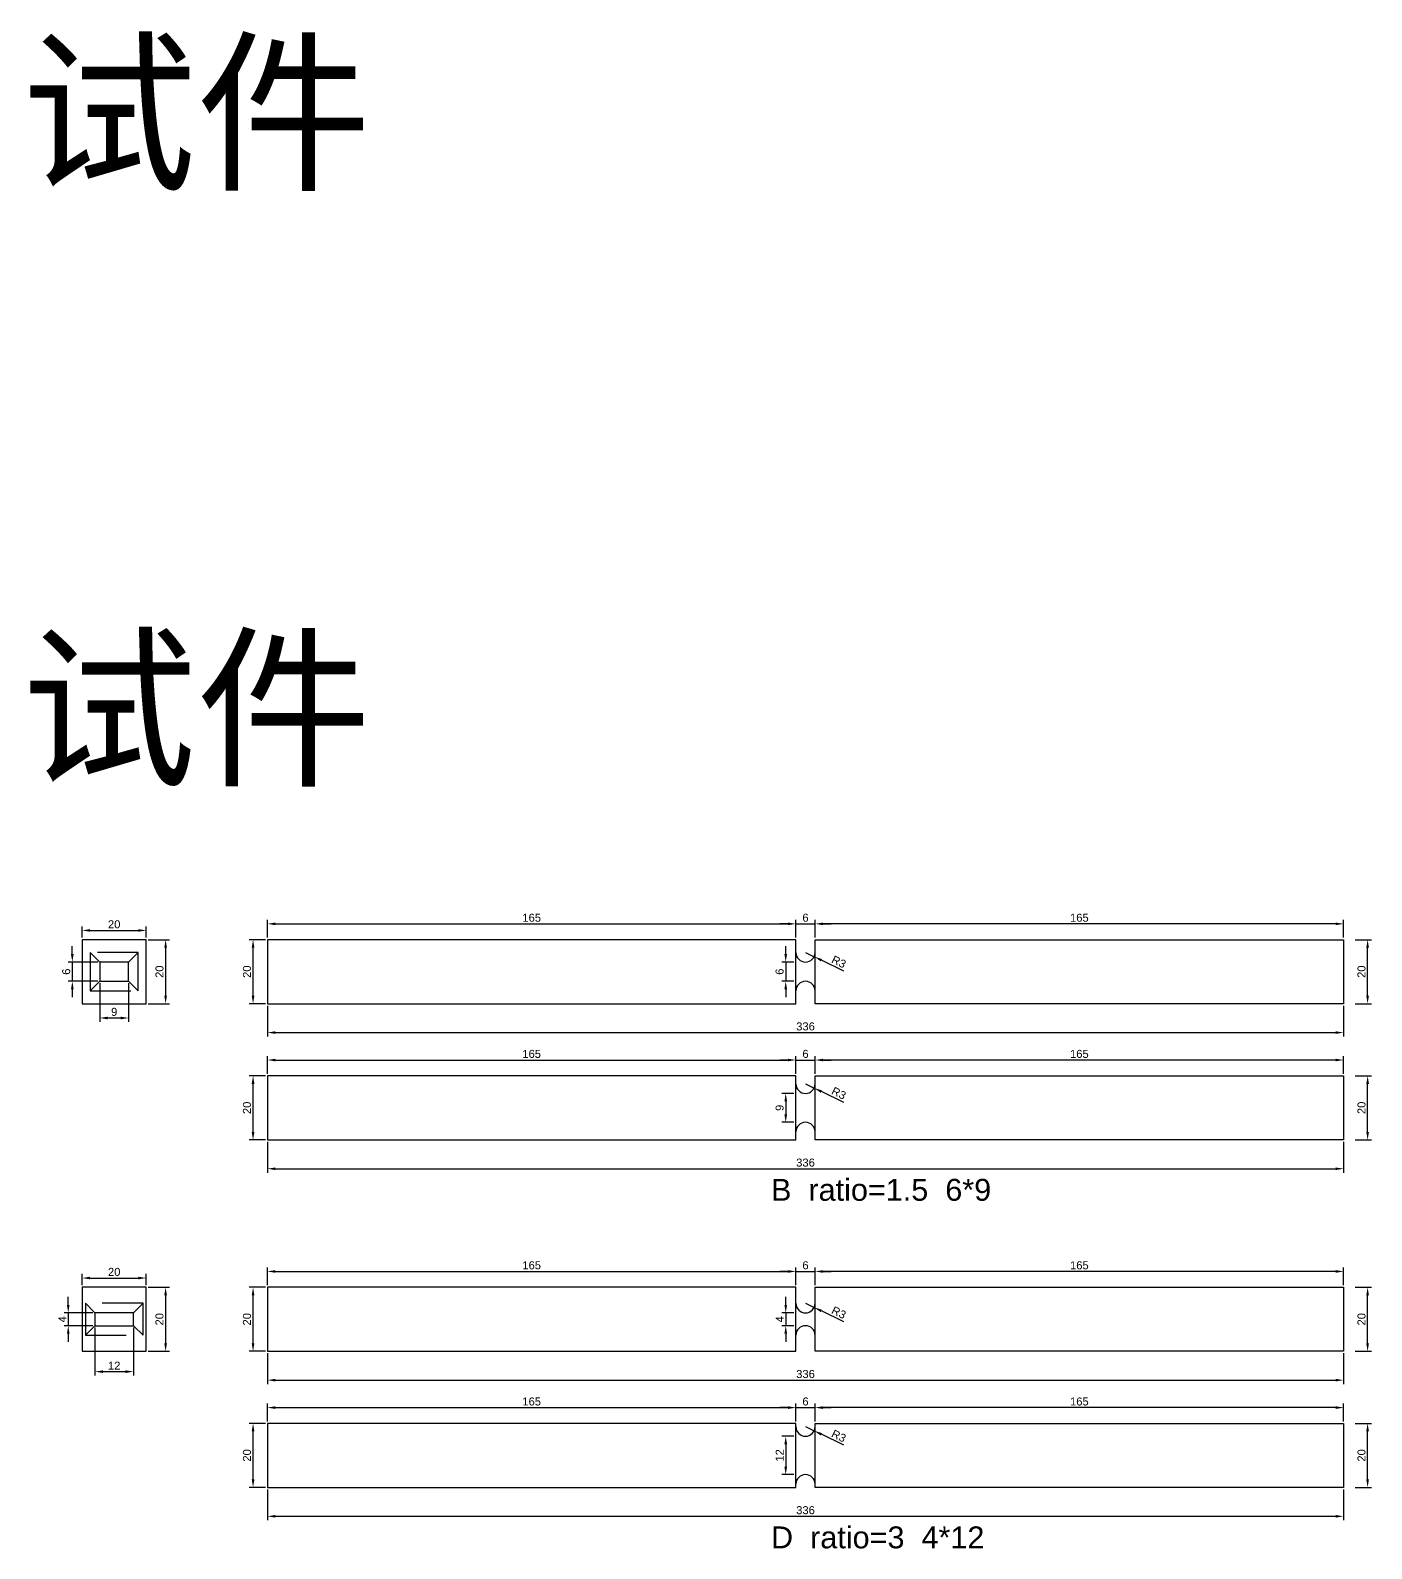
# Model space of a CAD drawing. Header units: millimetres. Extents: x 1213 to 10925, y 716 to 4379.
# Drawn here: x 8871.6 to 9290.4, y 1997.5 to 2471.7 of the extents above; entities that cross this region are included whole.
import ezdxf

# ---------------------------------------------------------------- set-up
doc = ezdxf.new("R2010")
doc.units = ezdxf.units.MM
doc.linetypes.add('DASHED', pattern=[19.05, 12.7, -6.35])
doc.layers.add('标号', color=4, linetype='Continuous')
doc.styles.get("Standard").update_dxf_attribs({"font": 'arial.ttf'})
doc.dimstyles.new('ISO-25', dxfattribs={"dimtxt": 2.5, "dimasz": 2.5, "dimexe": 1.25, "dimexo": 0.625, "dimtad": 1, "dimtxsty": 'Standard', "dimcen": 2.5, "dimadec": 0, "dimazin": 0, "dimtfac": 1, "dimtmove": 0, "dimatfit": 3, "dimfxl": 1, "dimarcsym": 0})

# ---------------------------------------------------------------- blocks, each defined once
blk = doc.blocks.new('*D184')
at = {"color": 0, "lineweight": -2, "transparency": 16777216}
for p, q in [((9107.44, 2183.21), (9107.44, 2185.71)), ((9109.99, 2180.71), (9106.19, 2180.71)), ((9107.44, 2180.71), (9107.44, 2174.71)), ((9109.99, 2174.71), (9106.19, 2174.71)), ((9107.44, 2172.21), (9107.44, 2169.71))]:
    blk.add_line(p, q, dxfattribs=at)
at = {"color": 0, "transparency": 16777216}
for points in [[(9107.03, 2183.21), (9107.86, 2183.21), (9107.44, 2180.71)], [(9107.03, 2172.21), (9107.86, 2172.21), (9107.44, 2174.71)]]:
    blk.add_solid(points, dxfattribs=at)
at = {"layer": 'Defpoints', "color": 0, "transparency": 16777216}
for p in [(9110.62, 2180.71), (9107.44, 2174.71), (9110.62, 2174.71)]:
    blk.add_point(p, dxfattribs=at)
at = {"color": 0, "transparency": 16777216, "insert": (9105.54, 2177.71), "char_height": 2.5, "attachment_point": 5, "rotation": 90}
blk.add_mtext('6', dxfattribs=at)
blk = doc.blocks.new('*D185')
at = {"color": 0, "lineweight": -2, "transparency": 16777216}
for p, q in [((9113.62, 2183.71), (9116.31, 2182.4)), ((9125.56, 2177.91), (9118.56, 2181.31))]:
    blk.add_line(p, q, dxfattribs=at)
at = {"color": 0, "transparency": 16777216}
blk.add_solid([(9118.75, 2181.68), (9118.38, 2180.93), (9116.31, 2182.4)], dxfattribs=at)
at = {"layer": 'Defpoints', "color": 0, "transparency": 16777216}
for p in [(9113.62, 2183.71), (9116.31, 2182.4)]:
    blk.add_point(p, dxfattribs=at)
at = {"color": 0, "transparency": 16777216, "insert": (9124.02, 2180.78), "char_height": 2.5, "attachment_point": 5, "rotation": 334.116}
blk.add_mtext('R3', dxfattribs=at)
blk = doc.blocks.new('*D186')
at = {"color": 0, "lineweight": -2, "transparency": 16777216}
for p, q in [((9108.12, 2192.64), (9105.62, 2192.64)), ((9110.62, 2188.34), (9110.62, 2193.89)), ((9110.62, 2192.64), (9116.62, 2192.64)), ((9116.62, 2188.34), (9116.62, 2193.89)), ((9119.12, 2192.64), (9121.62, 2192.64))]:
    blk.add_line(p, q, dxfattribs=at)
at = {"color": 0, "transparency": 16777216}
for points in [[(9108.12, 2193.06), (9108.12, 2192.23), (9110.62, 2192.64)], [(9119.12, 2193.06), (9119.12, 2192.23), (9116.62, 2192.64)]]:
    blk.add_solid(points, dxfattribs=at)
at = {"layer": 'Defpoints', "color": 0, "transparency": 16777216}
for p in [(9116.62, 2192.64), (9110.62, 2187.71), (9116.62, 2187.71)]:
    blk.add_point(p, dxfattribs=at)
at = {"color": 0, "transparency": 16777216, "insert": (9113.62, 2194.55), "char_height": 2.5, "attachment_point": 5}
blk.add_mtext('6', dxfattribs=at)
blk = doc.blocks.new('*D187')
at = {"color": 0, "lineweight": -2, "transparency": 16777216}
for p, q in [((9109.99, 2139.68), (9106.19, 2139.68)), ((9107.44, 2137.18), (9107.44, 2133.18)), ((9109.99, 2130.68), (9106.19, 2130.68))]:
    blk.add_line(p, q, dxfattribs=at)
at = {"color": 0, "transparency": 16777216}
for points in [[(9107.03, 2137.18), (9107.86, 2137.18), (9107.44, 2139.68)], [(9107.03, 2133.18), (9107.86, 2133.18), (9107.44, 2130.68)]]:
    blk.add_solid(points, dxfattribs=at)
at = {"layer": 'Defpoints', "color": 0, "transparency": 16777216}
for p in [(9110.62, 2139.68), (9107.44, 2130.68), (9110.62, 2130.68)]:
    blk.add_point(p, dxfattribs=at)
at = {"color": 0, "transparency": 16777216, "insert": (9105.54, 2135.18), "char_height": 2.5, "attachment_point": 5, "rotation": 90}
blk.add_mtext('9', dxfattribs=at)
blk = doc.blocks.new('*D188')
at = {"color": 0, "lineweight": -2, "transparency": 16777216}
for p, q in [((9113.62, 2142.68), (9116.31, 2141.37)), ((9125.56, 2136.89), (9118.56, 2140.28))]:
    blk.add_line(p, q, dxfattribs=at)
at = {"color": 0, "transparency": 16777216}
blk.add_solid([(9118.75, 2140.66), (9118.38, 2139.91), (9116.31, 2141.37)], dxfattribs=at)
at = {"layer": 'Defpoints', "color": 0, "transparency": 16777216}
for p in [(9113.62, 2142.68), (9116.31, 2141.37)]:
    blk.add_point(p, dxfattribs=at)
at = {"color": 0, "transparency": 16777216, "insert": (9124.02, 2139.75), "char_height": 2.5, "attachment_point": 5, "rotation": 334.116}
blk.add_mtext('R3', dxfattribs=at)
blk = doc.blocks.new('*D189')
at = {"color": 0, "lineweight": -2, "transparency": 16777216}
for p, q in [((9108.12, 2150.12), (9105.62, 2150.12)), ((9110.62, 2145.81), (9110.62, 2151.37)), ((9110.62, 2150.12), (9116.62, 2150.12)), ((9116.62, 2145.81), (9116.62, 2151.37)), ((9119.12, 2150.12), (9121.62, 2150.12))]:
    blk.add_line(p, q, dxfattribs=at)
at = {"color": 0, "transparency": 16777216}
for points in [[(9108.12, 2150.53), (9108.12, 2149.7), (9110.62, 2150.12)], [(9119.12, 2150.53), (9119.12, 2149.7), (9116.62, 2150.12)]]:
    blk.add_solid(points, dxfattribs=at)
at = {"layer": 'Defpoints', "color": 0, "transparency": 16777216}
for p in [(9116.62, 2150.12), (9110.62, 2145.18), (9116.62, 2145.18)]:
    blk.add_point(p, dxfattribs=at)
at = {"color": 0, "transparency": 16777216, "insert": (9113.62, 2152.02), "char_height": 2.5, "attachment_point": 5}
blk.add_mtext('6', dxfattribs=at)
blk = doc.blocks.new('*D196')
at = {"color": 0, "lineweight": -2, "transparency": 16777216}
for p, q in [((9107.44, 2073.65), (9107.44, 2076.15)), ((9109.99, 2071.15), (9106.19, 2071.15)), ((9107.44, 2071.15), (9107.44, 2067.15)), ((9109.99, 2067.15), (9106.19, 2067.15)), ((9107.44, 2064.65), (9107.44, 2062.15))]:
    blk.add_line(p, q, dxfattribs=at)
at = {"color": 0, "transparency": 16777216}
for points in [[(9107.03, 2073.65), (9107.86, 2073.65), (9107.44, 2071.15)], [(9107.03, 2064.65), (9107.86, 2064.65), (9107.44, 2067.15)]]:
    blk.add_solid(points, dxfattribs=at)
at = {"layer": 'Defpoints', "color": 0, "transparency": 16777216}
for p in [(9110.62, 2071.15), (9107.44, 2067.15), (9110.62, 2067.15)]:
    blk.add_point(p, dxfattribs=at)
at = {"color": 0, "transparency": 16777216, "insert": (9105.57, 2069.15), "char_height": 2.5, "attachment_point": 5, "rotation": 90}
blk.add_mtext('4', dxfattribs=at)
blk = doc.blocks.new('*D197')
at = {"color": 0, "lineweight": -2, "transparency": 16777216}
for p, q in [((9113.62, 2074.15), (9116.31, 2072.84)), ((9125.56, 2068.35), (9118.56, 2071.75))]:
    blk.add_line(p, q, dxfattribs=at)
at = {"color": 0, "transparency": 16777216}
blk.add_solid([(9118.75, 2072.13), (9118.38, 2071.38), (9116.31, 2072.84)], dxfattribs=at)
at = {"layer": 'Defpoints', "color": 0, "transparency": 16777216}
for p in [(9113.62, 2074.15), (9116.31, 2072.84)]:
    blk.add_point(p, dxfattribs=at)
at = {"color": 0, "transparency": 16777216, "insert": (9124.02, 2071.22), "char_height": 2.5, "attachment_point": 5, "rotation": 334.116}
blk.add_mtext('R3', dxfattribs=at)
blk = doc.blocks.new('*D198')
at = {"color": 0, "lineweight": -2, "transparency": 16777216}
for p, q in [((9108.12, 2084.09), (9105.62, 2084.09)), ((9110.62, 2079.78), (9110.62, 2085.34)), ((9110.62, 2084.09), (9116.62, 2084.09)), ((9116.62, 2079.78), (9116.62, 2085.34)), ((9119.12, 2084.09), (9121.62, 2084.09))]:
    blk.add_line(p, q, dxfattribs=at)
at = {"color": 0, "transparency": 16777216}
for points in [[(9108.12, 2084.5), (9108.12, 2083.67), (9110.62, 2084.09)], [(9119.12, 2084.5), (9119.12, 2083.67), (9116.62, 2084.09)]]:
    blk.add_solid(points, dxfattribs=at)
at = {"layer": 'Defpoints', "color": 0, "transparency": 16777216}
for p in [(9116.62, 2084.09), (9110.62, 2079.15), (9116.62, 2079.15)]:
    blk.add_point(p, dxfattribs=at)
at = {"color": 0, "transparency": 16777216, "insert": (9113.62, 2085.99), "char_height": 2.5, "attachment_point": 5}
blk.add_mtext('6', dxfattribs=at)
blk = doc.blocks.new('*D199')
at = {"color": 0, "lineweight": -2, "transparency": 16777216}
for p, q in [((9109.99, 2032.63), (9106.19, 2032.63)), ((9107.44, 2030.13), (9107.44, 2023.13)), ((9109.99, 2020.63), (9106.19, 2020.63))]:
    blk.add_line(p, q, dxfattribs=at)
at = {"color": 0, "transparency": 16777216}
for points in [[(9107.03, 2030.13), (9107.86, 2030.13), (9107.44, 2032.63)], [(9107.03, 2023.13), (9107.86, 2023.13), (9107.44, 2020.63)]]:
    blk.add_solid(points, dxfattribs=at)
at = {"layer": 'Defpoints', "color": 0, "transparency": 16777216}
for p in [(9110.62, 2032.63), (9107.44, 2020.63), (9110.62, 2020.63)]:
    blk.add_point(p, dxfattribs=at)
at = {"color": 0, "transparency": 16777216, "insert": (9105.56, 2026.63), "char_height": 2.5, "attachment_point": 5, "rotation": 90}
blk.add_mtext('12', dxfattribs=at)
blk = doc.blocks.new('*D200')
at = {"color": 0, "lineweight": -2, "transparency": 16777216}
for p, q in [((9113.62, 2035.63), (9116.31, 2034.32)), ((9125.56, 2029.83), (9118.56, 2033.22))]:
    blk.add_line(p, q, dxfattribs=at)
at = {"color": 0, "transparency": 16777216}
blk.add_solid([(9118.75, 2033.6), (9118.38, 2032.85), (9116.31, 2034.32)], dxfattribs=at)
at = {"layer": 'Defpoints', "color": 0, "transparency": 16777216}
for p in [(9113.62, 2035.63), (9116.31, 2034.32)]:
    blk.add_point(p, dxfattribs=at)
at = {"color": 0, "transparency": 16777216, "insert": (9124.02, 2032.69), "char_height": 2.5, "attachment_point": 5, "rotation": 334.116}
blk.add_mtext('R3', dxfattribs=at)
blk = doc.blocks.new('*D201')
at = {"color": 0, "lineweight": -2, "transparency": 16777216}
for p, q in [((9108.12, 2041.56), (9105.62, 2041.56)), ((9110.62, 2037.25), (9110.62, 2042.81)), ((9110.62, 2041.56), (9116.62, 2041.56)), ((9116.62, 2037.25), (9116.62, 2042.81)), ((9119.12, 2041.56), (9121.62, 2041.56))]:
    blk.add_line(p, q, dxfattribs=at)
at = {"color": 0, "transparency": 16777216}
for points in [[(9108.12, 2041.98), (9108.12, 2041.14), (9110.62, 2041.56)], [(9119.12, 2041.98), (9119.12, 2041.14), (9116.62, 2041.56)]]:
    blk.add_solid(points, dxfattribs=at)
at = {"layer": 'Defpoints', "color": 0, "transparency": 16777216}
for p in [(9116.62, 2041.56), (9110.62, 2036.63), (9116.62, 2036.63)]:
    blk.add_point(p, dxfattribs=at)
at = {"color": 0, "transparency": 16777216, "insert": (9113.62, 2043.46), "char_height": 2.5, "attachment_point": 5}
blk.add_mtext('6', dxfattribs=at)
blk = doc.blocks.new('*D240')
at = {"color": 0, "lineweight": -2, "transparency": 16777216}
for p, q in [((8884.7, 2183.21), (8884.7, 2185.71)), ((8892.64, 2180.71), (8883.45, 2180.71)), ((8884.7, 2180.71), (8884.7, 2174.71)), ((8892.64, 2174.71), (8883.45, 2174.71)), ((8884.7, 2172.21), (8884.7, 2169.71))]:
    blk.add_line(p, q, dxfattribs=at)
at = {"color": 0, "transparency": 16777216}
for points in [[(8884.28, 2183.21), (8885.12, 2183.21), (8884.7, 2180.71)], [(8884.28, 2172.21), (8885.12, 2172.21), (8884.7, 2174.71)]]:
    blk.add_solid(points, dxfattribs=at)
at = {"layer": 'Defpoints', "color": 0, "transparency": 16777216}
for p in [(8893.27, 2180.71), (8884.7, 2174.71), (8893.27, 2174.71)]:
    blk.add_point(p, dxfattribs=at)
at = {"color": 0, "transparency": 16777216, "insert": (8882.8, 2177.71), "char_height": 2.5, "attachment_point": 5, "rotation": 90}
blk.add_mtext('6', dxfattribs=at)
blk = doc.blocks.new('*D241')
at = {"color": 0, "lineweight": -2, "transparency": 16777216}
for p, q in [((8893.27, 2174.09), (8893.27, 2162)), ((8902.27, 2174.09), (8902.27, 2162)), ((8895.77, 2163.25), (8899.77, 2163.25))]:
    blk.add_line(p, q, dxfattribs=at)
at = {"color": 0, "transparency": 16777216}
for points in [[(8895.77, 2163.67), (8895.77, 2162.83), (8893.27, 2163.25)], [(8899.77, 2163.67), (8899.77, 2162.83), (8902.27, 2163.25)]]:
    blk.add_solid(points, dxfattribs=at)
at = {"layer": 'Defpoints', "color": 0, "transparency": 16777216}
for p in [(8893.27, 2174.71), (8902.27, 2174.71), (8902.27, 2163.25)]:
    blk.add_point(p, dxfattribs=at)
at = {"color": 0, "transparency": 16777216, "insert": (8897.77, 2165.15), "char_height": 2.5, "attachment_point": 5}
blk.add_mtext('9', dxfattribs=at)
blk = doc.blocks.new('*D242')
at = {"color": 0, "lineweight": -2, "transparency": 16777216}
for p, q in [((8883.43, 2073.65), (8883.43, 2076.15)), ((8891.14, 2071.15), (8882.18, 2071.15)), ((8883.43, 2071.15), (8883.43, 2067.15)), ((8891.14, 2067.15), (8882.18, 2067.15)), ((8883.43, 2064.65), (8883.43, 2062.15))]:
    blk.add_line(p, q, dxfattribs=at)
at = {"color": 0, "transparency": 16777216}
for points in [[(8883.01, 2073.65), (8883.84, 2073.65), (8883.43, 2071.15)], [(8883.01, 2064.65), (8883.84, 2064.65), (8883.43, 2067.15)]]:
    blk.add_solid(points, dxfattribs=at)
at = {"layer": 'Defpoints', "color": 0, "transparency": 16777216}
for p in [(8891.77, 2071.15), (8883.43, 2067.15), (8891.77, 2067.15)]:
    blk.add_point(p, dxfattribs=at)
at = {"color": 0, "transparency": 16777216, "insert": (8881.55, 2069.15), "char_height": 2.5, "attachment_point": 5, "rotation": 90}
blk.add_mtext('4', dxfattribs=at)
blk = doc.blocks.new('*D243')
at = {"color": 0, "lineweight": -2, "transparency": 16777216}
for p, q in [((8891.77, 2066.53), (8891.77, 2051.54)), ((8903.77, 2066.53), (8903.77, 2051.54)), ((8894.27, 2052.79), (8901.27, 2052.79))]:
    blk.add_line(p, q, dxfattribs=at)
at = {"color": 0, "transparency": 16777216}
for points in [[(8894.27, 2053.21), (8894.27, 2052.38), (8891.77, 2052.79)], [(8901.27, 2053.21), (8901.27, 2052.38), (8903.77, 2052.79)]]:
    blk.add_solid(points, dxfattribs=at)
at = {"layer": 'Defpoints', "color": 0, "transparency": 16777216}
for p in [(8891.77, 2067.15), (8903.77, 2067.15), (8903.77, 2052.79)]:
    blk.add_point(p, dxfattribs=at)
at = {"color": 0, "transparency": 16777216, "insert": (8897.77, 2054.67), "char_height": 2.5, "attachment_point": 5}
blk.add_mtext('12', dxfattribs=at)
blk = doc.blocks.new('*D210')
at = {"color": 0, "lineweight": -2, "transparency": 16777216}
for p, q in [((8887.77, 2188.34), (8887.77, 2191.84)), ((8907.77, 2188.34), (8907.77, 2191.84)), ((8890.27, 2190.59), (8905.27, 2190.59))]:
    blk.add_line(p, q, dxfattribs=at)
at = {"color": 0, "transparency": 16777216}
for points in [[(8890.27, 2191.01), (8890.27, 2190.18), (8887.77, 2190.59)], [(8905.27, 2191.01), (8905.27, 2190.18), (8907.77, 2190.59)]]:
    blk.add_solid(points, dxfattribs=at)
at = {"layer": 'Defpoints', "color": 0, "transparency": 16777216}
for p in [(8887.77, 2187.71), (8907.77, 2190.59), (8907.77, 2187.71)]:
    blk.add_point(p, dxfattribs=at)
at = {"color": 0, "transparency": 16777216, "insert": (8897.77, 2192.5), "char_height": 2.5, "attachment_point": 5}
blk.add_mtext('20', dxfattribs=at)
blk = doc.blocks.new('*D211')
at = {"color": 0, "lineweight": -2, "transparency": 16777216}
for p, q in [((8908.39, 2187.71), (8915.07, 2187.71)), ((8913.82, 2185.21), (8913.82, 2170.21)), ((8908.39, 2167.71), (8915.07, 2167.71))]:
    blk.add_line(p, q, dxfattribs=at)
at = {"color": 0, "transparency": 16777216}
for points in [[(8913.41, 2185.21), (8914.24, 2185.21), (8913.82, 2187.71)], [(8913.41, 2170.21), (8914.24, 2170.21), (8913.82, 2167.71)]]:
    blk.add_solid(points, dxfattribs=at)
at = {"layer": 'Defpoints', "color": 0, "transparency": 16777216}
for p in [(8907.77, 2187.71), (8907.77, 2167.71), (8913.82, 2167.71)]:
    blk.add_point(p, dxfattribs=at)
at = {"color": 0, "transparency": 16777216, "insert": (8911.92, 2177.71), "char_height": 2.5, "attachment_point": 5, "rotation": 90}
blk.add_mtext('20', dxfattribs=at)
blk = doc.blocks.new('*D212')
at = {"color": 0, "lineweight": -2, "transparency": 16777216}
for p, q in [((8887.77, 2079.78), (8887.77, 2083.29)), ((8890.27, 2082.04), (8905.27, 2082.04)), ((8907.77, 2079.78), (8907.77, 2083.29))]:
    blk.add_line(p, q, dxfattribs=at)
at = {"color": 0, "transparency": 16777216}
for points in [[(8890.27, 2082.45), (8890.27, 2081.62), (8887.77, 2082.04)], [(8905.27, 2082.45), (8905.27, 2081.62), (8907.77, 2082.04)]]:
    blk.add_solid(points, dxfattribs=at)
at = {"layer": 'Defpoints', "color": 0, "transparency": 16777216}
for p in [(8907.77, 2082.04), (8887.77, 2079.15), (8907.77, 2079.15)]:
    blk.add_point(p, dxfattribs=at)
at = {"color": 0, "transparency": 16777216, "insert": (8897.77, 2083.94), "char_height": 2.5, "attachment_point": 5}
blk.add_mtext('20', dxfattribs=at)
blk = doc.blocks.new('*D213')
at = {"color": 0, "lineweight": -2, "transparency": 16777216}
for p, q in [((8908.39, 2079.15), (8915.07, 2079.15)), ((8913.82, 2076.65), (8913.82, 2061.65)), ((8908.39, 2059.15), (8915.07, 2059.15))]:
    blk.add_line(p, q, dxfattribs=at)
at = {"color": 0, "transparency": 16777216}
for points in [[(8913.41, 2076.65), (8914.24, 2076.65), (8913.82, 2079.15)], [(8913.41, 2061.65), (8914.24, 2061.65), (8913.82, 2059.15)]]:
    blk.add_solid(points, dxfattribs=at)
at = {"layer": 'Defpoints', "color": 0, "transparency": 16777216}
for p in [(8907.77, 2079.15), (8907.77, 2059.15), (8913.82, 2059.15)]:
    blk.add_point(p, dxfattribs=at)
at = {"color": 0, "transparency": 16777216, "insert": (8911.92, 2069.15), "char_height": 2.5, "attachment_point": 5, "rotation": 90}
blk.add_mtext('20', dxfattribs=at)
blk = doc.blocks.new('*D226')
at = {"color": 0, "lineweight": -2, "transparency": 16777216}
for p, q in [((8944.99, 2187.71), (8939.88, 2187.71)), ((8941.13, 2170.21), (8941.13, 2185.21)), ((8944.99, 2167.71), (8939.88, 2167.71))]:
    blk.add_line(p, q, dxfattribs=at)
at = {"color": 0, "transparency": 16777216}
for points in [[(8940.71, 2185.21), (8941.55, 2185.21), (8941.13, 2187.71)], [(8940.71, 2170.21), (8941.55, 2170.21), (8941.13, 2167.71)]]:
    blk.add_solid(points, dxfattribs=at)
at = {"layer": 'Defpoints', "color": 0, "transparency": 16777216}
for p in [(8941.13, 2187.71), (8945.62, 2187.71), (8945.62, 2167.71)]:
    blk.add_point(p, dxfattribs=at)
at = {"color": 0, "transparency": 16777216, "insert": (8939.23, 2177.71), "char_height": 2.5, "attachment_point": 5, "rotation": 90}
blk.add_mtext('20', dxfattribs=at)
blk = doc.blocks.new('*D252')
at = {"color": 0, "lineweight": -2, "transparency": 16777216}
for p, q in [((8945.62, 2188.34), (8945.62, 2193.89)), ((8948.12, 2192.64), (9108.12, 2192.64)), ((9110.62, 2188.34), (9110.62, 2193.89))]:
    blk.add_line(p, q, dxfattribs=at)
at = {"color": 0, "transparency": 16777216}
for points in [[(8948.12, 2193.06), (8948.12, 2192.23), (8945.62, 2192.64)], [(9108.12, 2193.06), (9108.12, 2192.23), (9110.62, 2192.64)]]:
    blk.add_solid(points, dxfattribs=at)
at = {"layer": 'Defpoints', "color": 0, "transparency": 16777216}
for p in [(9110.62, 2192.64), (8945.62, 2187.71), (9110.62, 2187.71)]:
    blk.add_point(p, dxfattribs=at)
at = {"color": 0, "transparency": 16777216, "insert": (9028.12, 2194.55), "char_height": 2.5, "attachment_point": 5}
blk.add_mtext('165', dxfattribs=at)
blk = doc.blocks.new('*D227')
at = {"color": 0, "lineweight": -2, "transparency": 16777216}
for p, q in [((9285.26, 2187.71), (9290.37, 2187.71)), ((9289.12, 2170.21), (9289.12, 2185.21)), ((9285.26, 2167.71), (9290.37, 2167.71))]:
    blk.add_line(p, q, dxfattribs=at)
at = {"color": 0, "transparency": 16777216}
for points in [[(9288.71, 2185.21), (9289.54, 2185.21), (9289.12, 2187.71)], [(9288.71, 2170.21), (9289.54, 2170.21), (9289.12, 2167.71)]]:
    blk.add_solid(points, dxfattribs=at)
at = {"layer": 'Defpoints', "color": 0, "transparency": 16777216}
for p in [(9284.64, 2187.71), (9289.12, 2187.71), (9284.64, 2167.71)]:
    blk.add_point(p, dxfattribs=at)
at = {"color": 0, "transparency": 16777216, "insert": (9287.22, 2177.71), "char_height": 2.5, "attachment_point": 5, "rotation": 90}
blk.add_mtext('20', dxfattribs=at)
blk = doc.blocks.new('*D253')
at = {"color": 0, "lineweight": -2, "transparency": 16777216}
for p, q in [((9116.62, 2188.34), (9116.62, 2193.89)), ((9279.12, 2192.64), (9119.12, 2192.64)), ((9281.62, 2188.34), (9281.62, 2193.89))]:
    blk.add_line(p, q, dxfattribs=at)
at = {"color": 0, "transparency": 16777216}
for points in [[(9119.12, 2193.06), (9119.12, 2192.23), (9116.62, 2192.64)], [(9279.12, 2193.06), (9279.12, 2192.23), (9281.62, 2192.64)]]:
    blk.add_solid(points, dxfattribs=at)
at = {"layer": 'Defpoints', "color": 0, "transparency": 16777216}
for p in [(9116.62, 2192.64), (9116.62, 2187.71), (9281.62, 2187.71)]:
    blk.add_point(p, dxfattribs=at)
at = {"color": 0, "transparency": 16777216, "insert": (9199.12, 2194.55), "char_height": 2.5, "attachment_point": 5}
blk.add_mtext('165', dxfattribs=at)
blk = doc.blocks.new('*D228')
at = {"color": 0, "lineweight": -2, "transparency": 16777216}
for p, q in [((8945.62, 2167.09), (8945.62, 2157.44)), ((9281.62, 2167.09), (9281.62, 2157.44)), ((8948.12, 2158.69), (9279.12, 2158.69))]:
    blk.add_line(p, q, dxfattribs=at)
at = {"color": 0, "transparency": 16777216}
for points in [[(8948.12, 2159.11), (8948.12, 2158.28), (8945.62, 2158.69)], [(9279.12, 2159.11), (9279.12, 2158.28), (9281.62, 2158.69)]]:
    blk.add_solid(points, dxfattribs=at)
at = {"layer": 'Defpoints', "color": 0, "transparency": 16777216}
for p in [(8945.62, 2167.71), (9281.62, 2167.71), (9281.62, 2158.69)]:
    blk.add_point(p, dxfattribs=at)
at = {"color": 0, "transparency": 16777216, "insert": (9113.62, 2160.6), "char_height": 2.5, "attachment_point": 5}
blk.add_mtext('336', dxfattribs=at)
blk = doc.blocks.new('*D229')
at = {"color": 0, "lineweight": -2, "transparency": 16777216}
for p, q in [((8944.99, 2145.18), (8939.88, 2145.18)), ((8941.13, 2127.68), (8941.13, 2142.68)), ((8944.99, 2125.18), (8939.88, 2125.18))]:
    blk.add_line(p, q, dxfattribs=at)
at = {"color": 0, "transparency": 16777216}
for points in [[(8940.71, 2142.68), (8941.55, 2142.68), (8941.13, 2145.18)], [(8940.71, 2127.68), (8941.55, 2127.68), (8941.13, 2125.18)]]:
    blk.add_solid(points, dxfattribs=at)
at = {"layer": 'Defpoints', "color": 0, "transparency": 16777216}
for p in [(8941.13, 2145.18), (8945.62, 2145.18), (8945.62, 2125.18)]:
    blk.add_point(p, dxfattribs=at)
at = {"color": 0, "transparency": 16777216, "insert": (8939.23, 2135.18), "char_height": 2.5, "attachment_point": 5, "rotation": 90}
blk.add_mtext('20', dxfattribs=at)
blk = doc.blocks.new('*D230')
at = {"color": 0, "lineweight": -2, "transparency": 16777216}
for p, q in [((9285.26, 2145.18), (9290.37, 2145.18)), ((9289.12, 2127.68), (9289.12, 2142.68)), ((9285.26, 2125.18), (9290.37, 2125.18))]:
    blk.add_line(p, q, dxfattribs=at)
at = {"color": 0, "transparency": 16777216}
for points in [[(9288.71, 2142.68), (9289.54, 2142.68), (9289.12, 2145.18)], [(9288.71, 2127.68), (9289.54, 2127.68), (9289.12, 2125.18)]]:
    blk.add_solid(points, dxfattribs=at)
at = {"layer": 'Defpoints', "color": 0, "transparency": 16777216}
for p in [(9284.64, 2145.18), (9289.12, 2145.18), (9284.64, 2125.18)]:
    blk.add_point(p, dxfattribs=at)
at = {"color": 0, "transparency": 16777216, "insert": (9287.22, 2135.18), "char_height": 2.5, "attachment_point": 5, "rotation": 90}
blk.add_mtext('20', dxfattribs=at)
blk = doc.blocks.new('*D231')
at = {"color": 0, "lineweight": -2, "transparency": 16777216}
for p, q in [((8945.62, 2145.81), (8945.62, 2151.37)), ((8948.12, 2150.12), (9108.12, 2150.12)), ((9110.62, 2145.81), (9110.62, 2151.37))]:
    blk.add_line(p, q, dxfattribs=at)
at = {"color": 0, "transparency": 16777216}
for points in [[(8948.12, 2150.53), (8948.12, 2149.7), (8945.62, 2150.12)], [(9108.12, 2150.53), (9108.12, 2149.7), (9110.62, 2150.12)]]:
    blk.add_solid(points, dxfattribs=at)
at = {"layer": 'Defpoints', "color": 0, "transparency": 16777216}
for p in [(9110.62, 2150.12), (8945.62, 2145.18), (9110.62, 2145.18)]:
    blk.add_point(p, dxfattribs=at)
at = {"color": 0, "transparency": 16777216, "insert": (9028.12, 2152.02), "char_height": 2.5, "attachment_point": 5}
blk.add_mtext('165', dxfattribs=at)
blk = doc.blocks.new('*D232')
at = {"color": 0, "lineweight": -2, "transparency": 16777216}
for p, q in [((9116.62, 2145.81), (9116.62, 2151.37)), ((9279.12, 2150.12), (9119.12, 2150.12)), ((9281.62, 2145.81), (9281.62, 2151.37))]:
    blk.add_line(p, q, dxfattribs=at)
at = {"color": 0, "transparency": 16777216}
for points in [[(9119.12, 2150.53), (9119.12, 2149.7), (9116.62, 2150.12)], [(9279.12, 2150.53), (9279.12, 2149.7), (9281.62, 2150.12)]]:
    blk.add_solid(points, dxfattribs=at)
at = {"layer": 'Defpoints', "color": 0, "transparency": 16777216}
for p in [(9116.62, 2150.12), (9116.62, 2145.18), (9281.62, 2145.18)]:
    blk.add_point(p, dxfattribs=at)
at = {"color": 0, "transparency": 16777216, "insert": (9199.12, 2152.02), "char_height": 2.5, "attachment_point": 5}
blk.add_mtext('165', dxfattribs=at)
blk = doc.blocks.new('*D233')
at = {"color": 0, "lineweight": -2, "transparency": 16777216}
for p, q in [((8945.62, 2124.56), (8945.62, 2114.92)), ((9281.62, 2124.56), (9281.62, 2114.92)), ((8948.12, 2116.17), (9279.12, 2116.17))]:
    blk.add_line(p, q, dxfattribs=at)
at = {"color": 0, "transparency": 16777216}
for points in [[(8948.12, 2116.58), (8948.12, 2115.75), (8945.62, 2116.17)], [(9279.12, 2116.58), (9279.12, 2115.75), (9281.62, 2116.17)]]:
    blk.add_solid(points, dxfattribs=at)
at = {"layer": 'Defpoints', "color": 0, "transparency": 16777216}
for p in [(8945.62, 2125.18), (9281.62, 2125.18), (9281.62, 2116.17)]:
    blk.add_point(p, dxfattribs=at)
at = {"color": 0, "transparency": 16777216, "insert": (9113.62, 2118.07), "char_height": 2.5, "attachment_point": 5}
blk.add_mtext('336', dxfattribs=at)
blk = doc.blocks.new('*D234')
at = {"color": 0, "lineweight": -2, "transparency": 16777216}
for p, q in [((8944.99, 2079.15), (8939.88, 2079.15)), ((8941.13, 2061.65), (8941.13, 2076.65)), ((8944.99, 2059.15), (8939.88, 2059.15))]:
    blk.add_line(p, q, dxfattribs=at)
at = {"color": 0, "transparency": 16777216}
for points in [[(8940.71, 2076.65), (8941.55, 2076.65), (8941.13, 2079.15)], [(8940.71, 2061.65), (8941.55, 2061.65), (8941.13, 2059.15)]]:
    blk.add_solid(points, dxfattribs=at)
at = {"layer": 'Defpoints', "color": 0, "transparency": 16777216}
for p in [(8941.13, 2079.15), (8945.62, 2079.15), (8945.62, 2059.15)]:
    blk.add_point(p, dxfattribs=at)
at = {"color": 0, "transparency": 16777216, "insert": (8939.23, 2069.15), "char_height": 2.5, "attachment_point": 5, "rotation": 90}
blk.add_mtext('20', dxfattribs=at)
blk = doc.blocks.new('*D254')
at = {"color": 0, "lineweight": -2, "transparency": 16777216}
for p, q in [((8945.62, 2079.78), (8945.62, 2085.34)), ((8948.12, 2084.09), (9108.12, 2084.09)), ((9110.62, 2079.78), (9110.62, 2085.34))]:
    blk.add_line(p, q, dxfattribs=at)
at = {"color": 0, "transparency": 16777216}
for points in [[(8948.12, 2084.5), (8948.12, 2083.67), (8945.62, 2084.09)], [(9108.12, 2084.5), (9108.12, 2083.67), (9110.62, 2084.09)]]:
    blk.add_solid(points, dxfattribs=at)
at = {"layer": 'Defpoints', "color": 0, "transparency": 16777216}
for p in [(9110.62, 2084.09), (8945.62, 2079.15), (9110.62, 2079.15)]:
    blk.add_point(p, dxfattribs=at)
at = {"color": 0, "transparency": 16777216, "insert": (9028.12, 2085.99), "char_height": 2.5, "attachment_point": 5}
blk.add_mtext('165', dxfattribs=at)
blk = doc.blocks.new('*D235')
at = {"color": 0, "lineweight": -2, "transparency": 16777216}
for p, q in [((9285.26, 2079.15), (9290.37, 2079.15)), ((9289.12, 2061.65), (9289.12, 2076.65)), ((9285.26, 2059.15), (9290.37, 2059.15))]:
    blk.add_line(p, q, dxfattribs=at)
at = {"color": 0, "transparency": 16777216}
for points in [[(9288.71, 2076.65), (9289.54, 2076.65), (9289.12, 2079.15)], [(9288.71, 2061.65), (9289.54, 2061.65), (9289.12, 2059.15)]]:
    blk.add_solid(points, dxfattribs=at)
at = {"layer": 'Defpoints', "color": 0, "transparency": 16777216}
for p in [(9284.64, 2079.15), (9289.12, 2079.15), (9284.64, 2059.15)]:
    blk.add_point(p, dxfattribs=at)
at = {"color": 0, "transparency": 16777216, "insert": (9287.22, 2069.15), "char_height": 2.5, "attachment_point": 5, "rotation": 90}
blk.add_mtext('20', dxfattribs=at)
blk = doc.blocks.new('*D255')
at = {"color": 0, "lineweight": -2, "transparency": 16777216}
for p, q in [((9116.62, 2079.78), (9116.62, 2085.34)), ((9279.12, 2084.09), (9119.12, 2084.09)), ((9281.62, 2079.78), (9281.62, 2085.34))]:
    blk.add_line(p, q, dxfattribs=at)
at = {"color": 0, "transparency": 16777216}
for points in [[(9119.12, 2084.5), (9119.12, 2083.67), (9116.62, 2084.09)], [(9279.12, 2084.5), (9279.12, 2083.67), (9281.62, 2084.09)]]:
    blk.add_solid(points, dxfattribs=at)
at = {"layer": 'Defpoints', "color": 0, "transparency": 16777216}
for p in [(9116.62, 2084.09), (9116.62, 2079.15), (9281.62, 2079.15)]:
    blk.add_point(p, dxfattribs=at)
at = {"color": 0, "transparency": 16777216, "insert": (9199.12, 2085.99), "char_height": 2.5, "attachment_point": 5}
blk.add_mtext('165', dxfattribs=at)
blk = doc.blocks.new('*D236')
at = {"color": 0, "lineweight": -2, "transparency": 16777216}
for p, q in [((8945.62, 2058.53), (8945.62, 2048.89)), ((9281.62, 2058.53), (9281.62, 2048.89)), ((8948.12, 2050.14), (9279.12, 2050.14))]:
    blk.add_line(p, q, dxfattribs=at)
at = {"color": 0, "transparency": 16777216}
for points in [[(8948.12, 2050.55), (8948.12, 2049.72), (8945.62, 2050.14)], [(9279.12, 2050.55), (9279.12, 2049.72), (9281.62, 2050.14)]]:
    blk.add_solid(points, dxfattribs=at)
at = {"layer": 'Defpoints', "color": 0, "transparency": 16777216}
for p in [(8945.62, 2059.15), (9281.62, 2059.15), (9281.62, 2050.14)]:
    blk.add_point(p, dxfattribs=at)
at = {"color": 0, "transparency": 16777216, "insert": (9113.62, 2052.04), "char_height": 2.5, "attachment_point": 5}
blk.add_mtext('336', dxfattribs=at)
blk = doc.blocks.new('*D237')
at = {"color": 0, "lineweight": -2, "transparency": 16777216}
for p, q in [((8944.99, 2036.63), (8939.88, 2036.63)), ((8941.13, 2019.13), (8941.13, 2034.13)), ((8944.99, 2016.63), (8939.88, 2016.63))]:
    blk.add_line(p, q, dxfattribs=at)
at = {"color": 0, "transparency": 16777216}
for points in [[(8940.71, 2034.13), (8941.55, 2034.13), (8941.13, 2036.63)], [(8940.71, 2019.13), (8941.55, 2019.13), (8941.13, 2016.63)]]:
    blk.add_solid(points, dxfattribs=at)
at = {"layer": 'Defpoints', "color": 0, "transparency": 16777216}
for p in [(8941.13, 2036.63), (8945.62, 2036.63), (8945.62, 2016.63)]:
    blk.add_point(p, dxfattribs=at)
at = {"color": 0, "transparency": 16777216, "insert": (8939.23, 2026.63), "char_height": 2.5, "attachment_point": 5, "rotation": 90}
blk.add_mtext('20', dxfattribs=at)
blk = doc.blocks.new('*D202')
at = {"color": 0, "lineweight": -2, "transparency": 16777216}
for p, q in [((9285.26, 2036.63), (9290.37, 2036.63)), ((9289.12, 2019.13), (9289.12, 2034.13)), ((9285.26, 2016.63), (9290.37, 2016.63))]:
    blk.add_line(p, q, dxfattribs=at)
at = {"color": 0, "transparency": 16777216}
for points in [[(9288.71, 2034.13), (9289.54, 2034.13), (9289.12, 2036.63)], [(9288.71, 2019.13), (9289.54, 2019.13), (9289.12, 2016.63)]]:
    blk.add_solid(points, dxfattribs=at)
at = {"layer": 'Defpoints', "color": 0, "transparency": 16777216}
for p in [(9284.64, 2036.63), (9289.12, 2036.63), (9284.64, 2016.63)]:
    blk.add_point(p, dxfattribs=at)
at = {"color": 0, "transparency": 16777216, "insert": (9287.22, 2026.63), "char_height": 2.5, "attachment_point": 5, "rotation": 90}
blk.add_mtext('20', dxfattribs=at)
blk = doc.blocks.new('*D203')
at = {"color": 0, "lineweight": -2, "transparency": 16777216}
for p, q in [((8945.62, 2037.25), (8945.62, 2042.81)), ((8948.12, 2041.56), (9108.12, 2041.56)), ((9110.62, 2037.25), (9110.62, 2042.81))]:
    blk.add_line(p, q, dxfattribs=at)
at = {"color": 0, "transparency": 16777216}
for points in [[(8948.12, 2041.98), (8948.12, 2041.14), (8945.62, 2041.56)], [(9108.12, 2041.98), (9108.12, 2041.14), (9110.62, 2041.56)]]:
    blk.add_solid(points, dxfattribs=at)
at = {"layer": 'Defpoints', "color": 0, "transparency": 16777216}
for p in [(9110.62, 2041.56), (8945.62, 2036.63), (9110.62, 2036.63)]:
    blk.add_point(p, dxfattribs=at)
at = {"color": 0, "transparency": 16777216, "insert": (9028.12, 2043.46), "char_height": 2.5, "attachment_point": 5}
blk.add_mtext('165', dxfattribs=at)
blk = doc.blocks.new('*D204')
at = {"color": 0, "lineweight": -2, "transparency": 16777216}
for p, q in [((9116.62, 2037.25), (9116.62, 2042.81)), ((9279.12, 2041.56), (9119.12, 2041.56)), ((9281.62, 2037.25), (9281.62, 2042.81))]:
    blk.add_line(p, q, dxfattribs=at)
at = {"color": 0, "transparency": 16777216}
for points in [[(9119.12, 2041.98), (9119.12, 2041.14), (9116.62, 2041.56)], [(9279.12, 2041.98), (9279.12, 2041.14), (9281.62, 2041.56)]]:
    blk.add_solid(points, dxfattribs=at)
at = {"layer": 'Defpoints', "color": 0, "transparency": 16777216}
for p in [(9116.62, 2041.56), (9116.62, 2036.63), (9281.62, 2036.63)]:
    blk.add_point(p, dxfattribs=at)
at = {"color": 0, "transparency": 16777216, "insert": (9199.12, 2043.46), "char_height": 2.5, "attachment_point": 5}
blk.add_mtext('165', dxfattribs=at)
blk = doc.blocks.new('*D205')
at = {"color": 0, "lineweight": -2, "transparency": 16777216}
for p, q in [((8945.62, 2016), (8945.62, 2006.36)), ((9281.62, 2016), (9281.62, 2006.36)), ((8948.12, 2007.61), (9279.12, 2007.61))]:
    blk.add_line(p, q, dxfattribs=at)
at = {"color": 0, "transparency": 16777216}
for points in [[(8948.12, 2008.03), (8948.12, 2007.19), (8945.62, 2007.61)], [(9279.12, 2008.03), (9279.12, 2007.19), (9281.62, 2007.61)]]:
    blk.add_solid(points, dxfattribs=at)
at = {"layer": 'Defpoints', "color": 0, "transparency": 16777216}
for p in [(8945.62, 2016.63), (9281.62, 2016.63), (9281.62, 2007.61)]:
    blk.add_point(p, dxfattribs=at)
at = {"color": 0, "transparency": 16777216, "insert": (9113.62, 2009.51), "char_height": 2.5, "attachment_point": 5}
blk.add_mtext('336', dxfattribs=at)

msp = doc.modelspace()

# ---------------------------------------------------------------- linework, layer by layer
for p, q in [((8907.767, 2187.71), (8887.767, 2187.71)), ((8887.767, 2187.71), (8887.767, 2167.71)), ((8907.767, 2167.71), (8907.767, 2187.71)), ((8945.616, 2187.71), (8945.616, 2167.71)), ((9110.616, 2187.71), (8945.616, 2187.71)), ((9110.616, 2167.71), (9110.616, 2187.71)), ((9116.616, 2167.71), (9116.616, 2187.71)), ((9116.616, 2187.71), (9281.616, 2187.71)), ((9281.616, 2187.71), (9281.616, 2167.71)), ((8887.767, 2167.71), (8907.767, 2167.71)), ((8945.616, 2167.71), (9110.616, 2167.71)), ((9281.616, 2167.71), (9116.616, 2167.71)), ((8945.616, 2145.183), (8945.616, 2125.183)), ((9110.616, 2145.183), (8945.616, 2145.183)), ((9110.616, 2125.183), (9110.616, 2145.183)), ((9116.616, 2125.183), (9116.616, 2145.183)), ((9116.616, 2145.183), (9281.616, 2145.183)), ((9281.616, 2145.183), (9281.616, 2125.183)), ((8945.616, 2125.183), (9110.616, 2125.183)), ((9281.616, 2125.183), (9116.616, 2125.183)), ((8907.767, 2079.152), (8887.767, 2079.152)), ((8887.767, 2079.152), (8887.767, 2059.152)), ((8907.767, 2059.152), (8907.767, 2079.152)), ((8945.616, 2079.152), (8945.616, 2059.152)), ((9110.616, 2079.152), (8945.616, 2079.152)), ((9110.616, 2059.152), (9110.616, 2079.152)), ((9116.616, 2059.152), (9116.616, 2079.152)), ((9116.616, 2079.152), (9281.616, 2079.152)), ((9281.616, 2079.152), (9281.616, 2059.152)), ((8888.767, 2074.152), (8891.767, 2071.152)), ((8903.767, 2071.152), (8906.767, 2074.152)), ((8891.767, 2067.152), (8888.767, 2064.152)), ((8903.767, 2067.152), (8906.767, 2064.152)), ((8887.767, 2059.152), (8907.767, 2059.152)), ((8945.616, 2059.152), (9110.616, 2059.152)), ((9281.616, 2059.152), (9116.616, 2059.152)), ((8945.616, 2036.626), (8945.616, 2016.626)), ((9110.616, 2036.626), (8945.616, 2036.626)), ((9110.616, 2016.626), (9110.616, 2036.626)), ((9116.616, 2016.626), (9116.616, 2036.626)), ((9116.616, 2036.626), (9281.616, 2036.626)), ((9281.616, 2036.626), (9281.616, 2016.626)), ((8945.616, 2016.626), (9110.616, 2016.626)), ((9281.616, 2016.626), (9116.616, 2016.626))]:
    msp.add_line(p, q)
at = {"linetype": 'DASHED'}
for p, q in [((8905.267, 2183.71), (8890.267, 2183.71)), ((8890.267, 2183.71), (8890.267, 2171.71)), ((8890.267, 2183.71), (8893.267, 2180.71)), ((8905.267, 2183.71), (8902.267, 2180.71)), ((8905.267, 2171.71), (8905.267, 2183.71)), ((8902.267, 2180.71), (8893.267, 2180.71)), ((8893.267, 2180.71), (8893.267, 2174.71)), ((8902.267, 2174.71), (8902.267, 2180.71)), ((8893.267, 2174.71), (8890.267, 2171.71)), ((8893.267, 2174.71), (8902.267, 2174.71)), ((8902.267, 2174.71), (8905.267, 2171.71)), ((8890.267, 2171.71), (8905.267, 2171.71)), ((8906.767, 2074.152), (8888.767, 2074.152)), ((8888.767, 2074.152), (8888.767, 2064.152)), ((8906.767, 2064.152), (8906.767, 2074.152)), ((8903.767, 2071.152), (8891.767, 2071.152)), ((8891.767, 2071.152), (8891.767, 2067.152)), ((8903.767, 2067.152), (8903.767, 2071.152)), ((8888.767, 2064.152), (8906.767, 2064.152)), ((8891.767, 2067.152), (8903.767, 2067.152))]:
    msp.add_line(p, q, dxfattribs=at)
for centre, start, end in [((9113.616, 2183.71), 180, 0), ((9113.616, 2171.71), 0, 180), ((9113.616, 2142.683), 180, 0), ((9113.616, 2127.683), 0, 180), ((9113.616, 2074.152), 180, 0), ((9113.616, 2064.152), 0, 180), ((9113.616, 2035.626), 180, 0), ((9113.616, 2017.626), 0, 180)]:
    msp.add_arc(centre, 3, start, end)

# ---------------------------------------------------------------- texts
for s, p in [('B  ratio=1.5  6*9', (9102.856, 2106.169)), ('D  ratio=3  4*12', (9102.856, 1997.612))]:
    msp.add_text(s, height=6.83588).set_placement(p)
at = {"layer": '标号', "char_height": 40, "attachment_point": 7}
for s, insert in [('{\\fSimSun|b0|i0|c134|p2;焊材材性机加工试件}', (8486.944, 2421.294)), ('{\\fSimSun|b0|i0|c134|p2;矩形缺口机加工试件}', (8486.944, 2235.189))]:
    msp.add_mtext_dynamic_manual_height_columns(s, width=1605.41615, gutter_width=12.5, heights=[52.667], dxfattribs=dict(at, insert=insert))

# ---------------------------------------------------------------- dimensions: what is measured, and where the dimension line sits
for p1, p2, distance, picture, middle in [((8945.616, 2187.71), (9110.616, 2187.71), 4.935, '*D252', (9028.116, 2194.546)), ((9110.616, 2187.71), (9116.616, 2187.71), 4.935, '*D186', (9113.616, 2194.546)), ((9281.616, 2187.71), (9116.616, 2187.71), -4.935, '*D253', (9199.116, 2194.546)), ((8887.767, 2187.71), (8907.767, 2187.71), 2.884, '*D210', (8897.767, 2192.495)), ((8907.767, 2187.71), (8907.767, 2167.71), 6.057, '*D211', (8911.923, 2177.71)), ((8945.616, 2167.71), (8945.616, 2187.71), 4.487, '*D226', (8939.228, 2177.71)), ((9284.637, 2167.71), (9284.637, 2187.71), -4.487, '*D227', (9287.223, 2177.71)), ((8893.267, 2180.71), (8893.267, 2174.71), -8.566, '*D240', (8882.8, 2177.71)), ((9110.616, 2180.71), (9110.616, 2174.71), -3.173, '*D184', (9105.542, 2177.71)), ((8893.267, 2174.71), (8902.267, 2174.71), -11.459, '*D241', (8897.767, 2165.152)), ((8945.616, 2167.71), (9281.616, 2167.71), -9.016, '*D228', (9113.616, 2160.596)), ((8945.616, 2145.183), (9110.616, 2145.183), 4.935, '*D231', (9028.116, 2152.02)), ((9110.616, 2145.183), (9116.616, 2145.183), 4.935, '*D189', (9113.616, 2152.02)), ((9281.616, 2145.183), (9116.616, 2145.183), -4.935, '*D232', (9199.116, 2152.02)), ((8945.616, 2125.183), (8945.616, 2145.183), 4.487, '*D229', (8939.228, 2135.183)), ((9284.637, 2125.183), (9284.637, 2145.183), -4.487, '*D230', (9287.223, 2135.183)), ((9110.616, 2139.683), (9110.616, 2130.683), -3.173, '*D187', (9105.542, 2135.183)), ((8945.616, 2125.183), (9281.616, 2125.183), -9.016, '*D233', (9113.616, 2118.07)), ((8945.616, 2079.152), (9110.616, 2079.152), 4.935, '*D254', (9028.116, 2085.989)), ((9110.616, 2079.152), (9116.616, 2079.152), 4.935, '*D198', (9113.616, 2085.989)), ((9281.616, 2079.152), (9116.616, 2079.152), -4.935, '*D255', (9199.116, 2085.989)), ((8887.767, 2079.152), (8907.767, 2079.152), 2.884, '*D212', (8897.767, 2083.937)), ((8907.767, 2079.152), (8907.767, 2059.152), 6.057, '*D213', (8911.923, 2069.152)), ((8945.616, 2059.152), (8945.616, 2079.152), 4.487, '*D234', (8939.228, 2069.152)), ((9284.637, 2059.152), (9284.637, 2079.152), -4.487, '*D235', (9287.223, 2069.152)), ((8891.767, 2071.152), (8891.767, 2067.152), -8.34, '*D242', (8881.552, 2069.152)), ((8891.767, 2067.152), (8903.767, 2067.152), -14.358, '*D243', (8897.767, 2054.674)), ((8945.616, 2059.152), (9281.616, 2059.152), -9.016, '*D236', (9113.616, 2052.039)), ((8945.616, 2036.626), (9110.616, 2036.626), 4.935, '*D203', (9028.116, 2043.462)), ((9110.616, 2036.626), (9116.616, 2036.626), 4.935, '*D201', (9113.616, 2043.462)), ((9281.616, 2036.626), (9116.616, 2036.626), -4.935, '*D204', (9199.116, 2043.462)), ((8945.616, 2016.626), (8945.616, 2036.626), 4.487, '*D237', (8939.228, 2026.626)), ((9284.637, 2016.626), (9284.637, 2036.626), -4.487, '*D202', (9287.223, 2026.626)), ((9110.616, 2032.626), (9110.616, 2020.626), -3.173, '*D199', (9105.563, 2026.626)), ((8945.616, 2016.626), (9281.616, 2016.626), -9.016, '*D205', (9113.616, 2009.512))]:
    dim = msp.add_aligned_dim(p1=p1, p2=p2, distance=distance, dimstyle='ISO-25')
    dim.commit()
    dim.dimension.update_dxf_attribs({"geometry": picture, "text_midpoint": middle})
for center, mpoint, picture, middle in [((9113.616, 2183.71), (9116.315, 2182.4), '*D185', (9124.02, 2180.776)), ((9113.616, 2142.683), (9116.315, 2141.374), '*D188', (9124.02, 2139.75)), ((9113.616, 2074.152), (9116.315, 2072.843), '*D197', (9124.02, 2071.219)), ((9113.616, 2035.626), (9116.315, 2034.316), '*D200', (9124.02, 2032.692))]:
    dim = msp.add_radius_dim(center=center, mpoint=mpoint, dimstyle='ISO-25')
    dim.commit()
    dim.dimension.update_dxf_attribs({"geometry": picture, "text_midpoint": middle})
dim = msp.add_linear_dim(base=(9107.443, 2067.152), p1=(9110.616, 2071.152), p2=(9110.616, 2067.152), angle=270, dimstyle='ISO-25')
dim.commit()
dim.dimension.update_dxf_attribs({"geometry": '*D196', "text_midpoint": (9107.443, 2069.152), "dimtype": 161})

doc.saveas('drawing.dxf')
